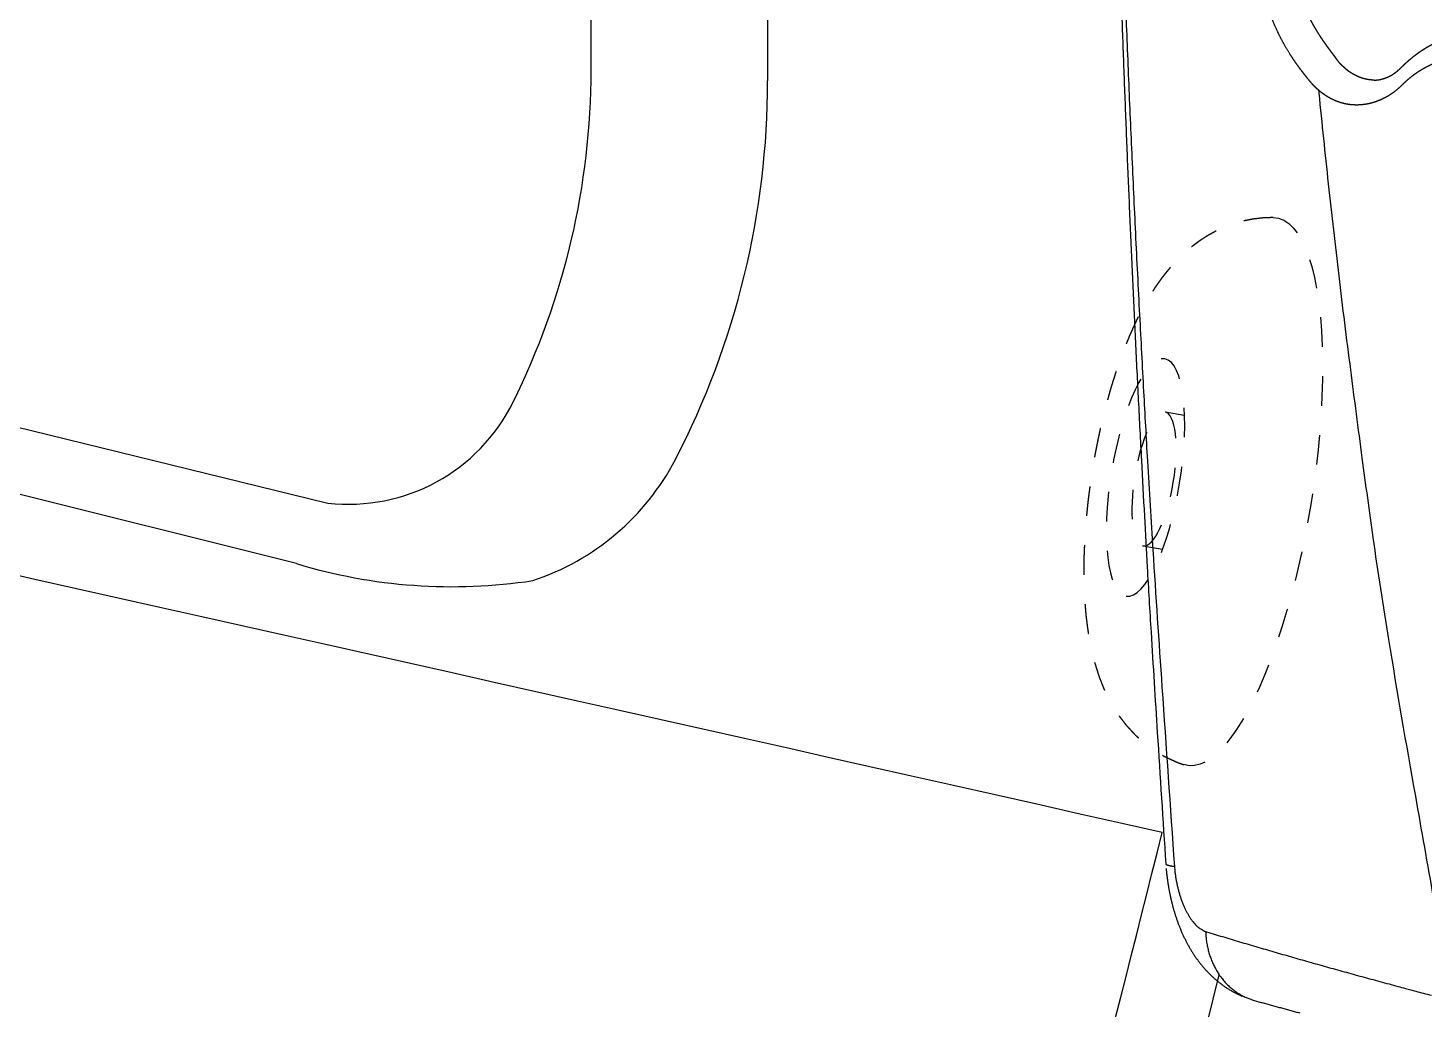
# Model space of a CAD drawing. Extents: x 941 to 1034, y 781 to 934.
# Drawn here: x 1018.178 to 1022.908, y 817.83 to 821.154 of the extents above; entities that cross this region are included whole.
import ezdxf

# ---------------------------------------------------------------- set-up
doc = ezdxf.new("R2010")
doc.units = 0
doc.header["$MEASUREMENT"] = 0
doc.linetypes.add('HIDDEN', pattern=[0.1875, 0.0625, -0.0625, 0.0625])
doc.layers.add('1', color=4, linetype='Continuous')

# ---------------------------------------------------------------- blocks, each defined once
blk = doc.blocks.new('LOUNGE PILLOW')
at = {"layer": '1', "linetype": 'Continuous'}
for points in [[(6.402071352239403, -1.713667034506031), (6.406304205263666, -1.698344339987617, 0.000134445), (6.410535113042954, -1.682991494172384, 0.000134779), (6.41476602082227, -1.667608497060336, 0.0001335017), (6.418996928601558, -1.652196321273951, 0.0001304676), (6.4232258911359, -1.636753994190741, 0.0001289328), (6.427455826292714, -1.621283461055675, 0.0001286528), (6.431683816204611, -1.605782776623794, 0.0001272), (6.435911806116451, -1.590253886140044, 0.0001243706), (6.440139796028319, -1.574694844359474, 0.0001229406), (6.444366813317714, -1.559109541772003, 0.000122671)], [(5.955112418699287, -2.012476112197188), (5.960819767400181, -2.011952841304026, 0.001823787), (5.96652030774375, -2.011389692889264, 0.0018240109), (5.972215984974923, -2.010783749085466, 0.0018258174), (5.977904853848742, -2.010135982515122, 0.0018299978), (5.983587886987692, -2.009446393178219, 0.001837054), (5.989265084391775, -2.008715953697241, 0.0018468877), (5.994938391305951, -2.00794174620475, 0.0018502763), (6.000605862485259, -2.007126688568185, 0.0018507279), (6.006264580062265, -2.006268835542592, 0.001849233), (6.011910653547062, -2.005370132372919, 0.0018478556), (6.017537274582281, -2.004431551681652, 0.0018526711), (6.02313958005557, -2.003454066091262, 0.0018623034), (6.028712706854506, -2.002437675601747, 0.0018801191), (6.034261518091498, -2.00138432545808, 0.0018978442), (6.039788931633964, -2.00028817992537, 0.0019088632), (6.045303701084237, -1.999153129493545, 0.0019109488), (6.0508136074221, -1.99797333842773, 0.001911372), (6.056320595892529, -1.996750751972886, 0.0019146046), (6.061826611740486, -1.99548245226157, 0.0019295342), (6.067326791853588, -1.99417038453875, 0.0019692799), (6.072814327874454, -1.992815521426895, 0.0020096708), (6.078283384068257, -1.991416890303531, 0.0020602089), (6.083729097322575, -1.989975463791136, 0.0020939997), (6.089150495014948, -1.988493187134665, 0.0021123837), (6.094545631900417, -1.986966169844203, 0.0021239512), (6.0999174258464, -1.98539732978719, 0.0021267862), (6.105265876852926, -1.983784721718667, 0.0021327974), (6.11059098491998, -1.982130290883585, 0.0021416067), (6.115893722670037, -1.98043111941452, 0.0021567079), (6.121173117480623, -1.9786901251789, 0.0021807657), (6.12642819672925, -1.976904390309295, 0.002203091), (6.13165798779346, -1.975075860050651, 0.002226796), (6.136860545428277, -1.973202589158028, 0.0022497003), (6.142037814878677, -1.971287495498846, 0.0022744837), (6.147187850899684, -1.969326688583196, 0.002297477), (6.152310653491313, -1.967322113656039, 0.0023215954), (6.157405250031076, -1.965272798094894, 0.0023447569), (6.162473585763934, -1.963178741899759, 0.0023702968), (6.16751177019998, -1.961039945070635, 0.0023962617), (6.172522721206633, -1.958855434985049, 0.0024268413), (6.177504493538947, -1.956625211642997, 0.002454563), (6.18245611457445, -1.954349275044475, 0.0024840044), (6.187377584313111, -1.95202567994453, 0.0025141826), (6.192268902754989, -1.949657344210602, 0.0025499667), (6.197129097277553, -1.94724037735277, 0.0025830588), (6.201960113125779, -1.944775751993518, 0.002619479), (6.206759032432217, -1.942261522887893, 0.0026513229), (6.211527800441871, -1.939698662658362, 0.0026857342), (6.216263499287237, -1.937085226059974, 0.002716929), (6.220967101590844, -1.934424130960167, 0.0027528942), (6.225634716862771, -1.9317124594915, 0.0027877037), (6.230266345103018, -1.928952156898939, 0.0028280973), (6.234859068444138, -1.926142250559998, 0.0028602011), (6.239413859508602, -1.923284685719633, 0.0028879053), (6.243929745673967, -1.920375571887934, 0.0029111339), (6.248406726940175, -1.917418799554815, 0.0029331314), (6.252842858062337, -1.914409505607882, 0.0029560129), (6.257242029530346, -1.911351580537051, 0.0029839037), (6.261599378231779, -1.908241133852403, 0.0030128621), (6.265918794656585, -1.905081083421383, 0.0030490634), (6.270196388314815, -1.901866566131595, 0.003079543), (6.274435077073946, -1.89860049985047, 0.0031116309), (6.2786319430665, -1.895278994088098, 0.0031400068), (6.282788931537482, -1.891905939334396, 0.0031734019), (6.286901179374468, -1.888477445099443, 0.0032031096), (6.290970631822432, -1.884996429250684, 0.0032372069), (6.294995343636401, -1.881459973920679, 0.003267075), (6.298974342193901, -1.877870996976853, 0.0033009394), (6.30290665487243, -1.874227553174265, 0.003330622), (6.306791309049572, -1.870529642512913, 0.0033644563), (6.310626359480324, -1.866778237615266, 0.0033940112), (6.314411806164685, -1.862972365858852, 0.0034279036), (6.318145703857738, -1.859112027243668, 0.0034569469), (6.321828052559454, -1.855198194392198, 0.0034901437), (6.325456907024858, -1.851230867304437, 0.0035199374), (6.329031294631534, -1.847210045980383, 0.003555113), (6.332548297511977, -1.843134757797563, 0.0035833649), (6.336009860911162, -1.839007920623413, 0.0036139314), (6.339412094339224, -1.834826616590487, 0.0036455347), (6.34275597041858, -1.830593763566235, 0.003686574), (6.346037598659336, -1.826307416305685, 0.0037052406), (6.349256979061522, -1.821972437921239, 0.003713101), (6.352411193757689, -1.817585910545461, 0.0037741946), (6.35550413323773, -1.813145888933395, 0.0038864399), (6.358532879634225, -1.808646537350164, 0.0037988559), (6.361485761477411, -1.804119952337551, 0.0035674271), (6.36435499778753, -1.799571969630421, 0.0039782322), (6.367192137555861, -1.794898518623633, 0.00480028), (6.370008852252141, -1.790058749173106, 0.0036421239), (6.372613535248234, -1.785486450904028, 0.0012022453), (6.374933239858251, -1.78132848981058, 0.0052279668), (6.37774022832977, -1.775887639668646, 0.0091038718), (6.381837886829572, -1.767381083476053, 0.0044477244), (6.387068650516255, -1.756164801059764, 0.0023449837)], [(2.992838932843725, -2.165387927698436, 0.0005679394), (3.189464292996206, -2.158343223090281, 0.0005605372), (3.385989473033447, -2.150850139519772, 0.0005638839), (3.582693615606644, -2.142906731741945, 0.0005758662), (3.77967203771864, -2.134490629439808, 0.0005575896), (3.975829566459197, -2.125695204371256, 0.0005155891), (4.170787851684395, -2.116530182761064, 0.0005661997), (4.368855610971735, -2.106730038672733, 0.0006746953999999999), (4.571517066222697, -2.096178057408911, 0.0005119873), (4.761768831276839, -2.086018043003726, 0.0001753113), (4.933751828326706, -2.076623482488721, 0.0007023288000000001), (5.154543939190049, -2.063602012753261, 0.0012090968), (5.494507591792825, -2.042307416219927, 0.000591336), (5.939656474901383, -2.013679246202475, 0.0003133852)]]:
    blk.add_lwpolyline(points, format="xyb", dxfattribs=at)
at = {"layer": '1', "color": 3, "linetype": 'Continuous'}
for points in [[(3.318053822768633, -1.496055381202382, 8.14087383339229e-05), (3.328723406773761, -1.495000103757111, 0.0021585017), (3.635705431147557, -1.463244952472891, 0.0023691616), (3.947176108257324, -1.427769520210319, 0.002835367), (4.265485294009892, -1.388014549044545, 0.0021561971), (4.564157231931659, -1.349000716207012, 0.0007439778), (4.833999666983033, -1.31230756060198, 0.0030342184), (5.179335113531806, -1.258742322871086, 0.0052210381), (5.709568038393314, -1.167930507345183, 0.0025555058), (6.402962274429257, -1.044016458403028, 0.0013549452)], [(6.168596244262943, -1.878589764988098), (6.177264255786881, -1.850016061829413, 0.0004346746), (6.18590989699382, -1.821337315443106, 0.0004340451), (6.194533167883776, -1.792546717471829, 0.0004291306), (6.203135041079207, -1.763653021517882, 0.0004198156), (6.21171454395764, -1.734654282336312, 0.0004123138), (6.220272649141577, -1.705556335661988, 0.0004055367), (6.228807411386015, -1.676358208872429, 0.0003990597), (6.237320775935956, -1.647065737702498, 0.0003920101), (6.245811770168871, -1.617675031662294, 0.0003854506), (6.254280394084844, -1.58819289910916, 0.0003784608), (6.262727620306265, -1.558617394798134, 0.0003724241), (6.271153448833161, -1.52895046397418, 0.0003663633999999999), (6.279558852288062, -1.499188216147378, 0.000359429), (6.287941885425937, -1.469346213277383, 0.0003509961), (6.296299630379394, -1.439428345854104, 0.000346815), (6.304644731240614, -1.409396681600899, 0.0003446282), (6.312981078499575, -1.37923954904803, 0.0003279781), (6.32126198627725, -1.349132992864018, 0.0002999326), (6.329471892614066, -1.319140233509934, 0.0003221493), (6.337788787423449, -1.288591134098432, 0.0003731071), (6.346272000676549, -1.257257128347185, 0.0002784663), (6.354223189434208, -1.227806119713343, 9.117399999999999e-05), (6.361399198076867, -1.201154318571184, 0.000390227), (6.370562274442136, -1.166789621178491, 0.000677601), (6.384608888269383, -1.113678598144823, 0.0003300246)], [(6.340835041024519, -1.812148950893441), (6.346363427189488, -1.806918187206755, 0.0082714223), (6.351677836409266, -1.801548338505718, 0.008357232099999999), (6.356769515081595, -1.796036486922894, 0.0085060067), (6.361647216808763, -1.790382632458279, 0.0087026016), (6.366300242743534, -1.784583857244442, 0.0085147903), (6.370724702395933, -1.778689765027764, 0.0080032981), (6.374903088561439, -1.772711054655495, 0.008864394), (6.378890840721226, -1.76650766849081, 0.010614183), (6.382692821987746, -1.760029030164851, 0.0081283781), (6.38612812458004, -1.75387816561398, 0.0028198158), (6.389120883944827, -1.748260298181055, 0.011487758), (6.392418074145269, -1.74083724342896, 0.019996151), (6.396786121693964, -1.729148266488352, 0.009829806600000001), (6.402081078464192, -1.713683569088154, 0.005203372)], [(6.168596244262943, -1.878589764988098), (6.17681587682452, -1.878213360089113, 0.0066559276), (6.184979097282366, -1.877622978244968, 0.0067429756), (6.193084933014035, -1.87680986585336, 0.006792031), (6.201130466152051, -1.875783749139067, 0.006811199), (6.209105970471626, -1.874539764989702, 0.0068481488), (6.217008528105396, -1.873086667007577, 0.006886629399999999), (6.224832303318408, -1.871417646835328, 0.006939864699999999), (6.232573405620826, -1.869541458075265, 0.0069998014), (6.24022405403278, -1.867453237614999, 0.007038095), (6.247782303309322, -1.865163684301786, 0.0070510154), (6.255235509358215, -1.862665989778282, 0.007174195), (6.262592425781804, -1.859963071911919, 0.0073874428), (6.269846244222748, -1.857047149722877, 0.0072466628), (6.276963895516758, -1.853954210242836, 0.0068256613), (6.283924954591782, -1.850687171339231, 0.0076134586), (6.29085488974755, -1.847147798141794, 0.009202148), (6.297786770148264, -1.843293295261477, 0.0070480638), (6.304222613085187, -1.839557452323481, 0.002380806), (6.309980538154946, -1.836082272209588, 0.010108576), (6.317026215385567, -1.831195816880117, 0.017803694), (6.327409932960705, -1.823130831292538, 0.008797844), (6.340729997796899, -1.812244267896283, 0.004657002800000001)], [(5.948071604581045, -1.984351760623341), (5.961360545497968, -1.983152517107968, 0.007028414399999999), (5.974504565665654, -1.981592430653254, 0.0072248627), (5.987501719839173, -1.979654966677078, 0.007260158), (6.000323801966644, -1.977370276476254, 0.0071760772), (6.012923153546652, -1.974739332673263, 0.0072059507), (6.025277404262198, -1.971789368697495, 0.0072858881), (6.03734667659171, -1.968520384548931, 0.007434451700000001), (6.049110545463122, -1.964956695789542, 0.007621438100000001), (6.060525242864927, -1.961099275041793, 0.007862384), (6.071570343725099, -1.956974383112595, 0.0081220141), (6.082199162164684, -1.952585910491859, 0.0085906877), (6.092401971958907, -1.947948446516758, 0.0092553749), (6.102128196738903, -1.943061018564805, 0.009605303), (6.111352548320255, -1.937981011362211, 0.0095911474), (6.120015696731798, -1.932725932113581, 0.01141473), (6.128167245719908, -1.927179066121543, 0.015044775), (6.135770235630446, -1.921302481109466, 0.012642994), (6.142573729864054, -1.91566905171689, 0.0043242266), (6.148434752916486, -1.910484973909149, 0.020032946), (6.15428799498909, -1.903624094949341, 0.043656024), (6.161062310548346, -1.89284257478071, 0.025604011), (6.168596244262943, -1.878589764988098, 0.014394627)], [(-0.7649638754625698, -2.203038143821818, 0.0008560760000000001), (-0.4962059144741602, -2.205356875809368, 0.0008554172999999999), (-0.2274401725059505, -2.206732163993259, 0.000854853), (0.04132751470721985, -2.20720291327261, 0.0008542441), (0.3100952019203902, -2.206732163993259, 0.0008542917999999999), (0.5788609438886141, -2.205356875809368, 0.0008549892999999999), (0.8476208501219702, -2.203038143821818, 0.0008553716), (1.11636713964063, -2.199813900307248, 0.0008556071), (1.385093004087238, -2.195645240366538, 0.0008567161), (1.653820813778822, -2.190569123653853, 0.0008586967), (1.922553486582785, -2.184546645270078, 0.0008566673), (2.191192787628864, -2.177621573226718, 0.0008512312), (2.459701757262891, -2.169759865737046, 0.0008584089), (2.728455827761366, -2.160971249025835, 0.0008755677000000001), (2.997578522179012, -2.15121098245911, 0.0008505491000000001), (3.26557881025704, -2.140622041541121, 0.0007940603999999999), (3.531937311592216, -2.129208316761792, 0.0008717722999999999), (3.802533529064021, -2.116589512732217, 0.0010303616), (4.079389544804258, -2.102586666916455, 0.0007836229), (4.339290805507972, -2.088901868650996, 0.0002818738), (4.574233600803751, -2.076073950788654, 0.0010911858), (4.87581951566959, -2.057592178461697, 0.0018454134), (5.340132952084673, -2.026550932076329, 0.0009004750999999999), (5.948071604581045, -1.984351760623341, 0.0004789531)], [(5.93965550227891, -2.013679246202475), (5.939981330809047, -2.013605326894144, 0.07402378), (5.940308131961643, -2.013430254848103, 0.06036080200000001), (5.940636878359214, -2.013151112196919, 0.044641473), (5.940965624756785, -2.012771789430502, 0.032647354), (5.941296316399303, -2.012288396058933, 0.02389151), (5.941627980664293, -2.011706767817092, 0.01807642), (5.941961590174259, -2.011022041592579, 0.013888412), (5.942297144929157, -2.010239080497785, 0.011017571), (5.942634644929029, -2.009353021420331, 0.008810223), (5.942974090173848, -2.00837067271755, 0.0071994068), (5.943315480663628, -2.007287171277058, 0.0060163402), (5.943660761643315, -2.006105434966287, 0.0051612319), (5.944008960490436, -2.004819628050372, 0.0042550011), (5.944359104582517, -2.003446285111437, 0.0034540727), (5.944709248674599, -2.001987351394437, 0.0032942671), (5.945069118991455, -2.000397113642908, 0.0033460727), (5.945442606023022, -1.998653201539852, 0.0022230622), (5.94579469536005, -1.996958893183177, 0.0007770386), (5.946114688155319, -1.995380326901381, 0.0026488586), (5.946535833688287, -1.993137459467116, 0.00363472), (5.947197216973322, -1.989405507019029, 0.0015151088), (5.948071604581045, -1.984351760623341, 0.0007573513000000001)]]:
    blk.add_lwpolyline(points, format="xyb", dxfattribs=at)
for points, degree, knots in [([(3.240118063495544, -1.214768544794836), (3.233667536170231, -1.208271205875217), (3.227346198274972, -1.201625911585694), (3.221158509161654, -1.194837441016173), (3.215108928182175, -1.18791057325658), (3.209201914688435, -1.180850087396848), (3.203441928032348, -1.173660762526893), (3.197833427565826, -1.166347377736638), (3.192380872640769, -1.158914712116001), (3.187088722609047, -1.151367544754912), (3.181961436822647, -1.143710654743291), (3.177003474633395, -1.135948821171063), (3.172219295393262, -1.128086823128143), (3.167613358454076, -1.120129439704463), (3.163190123167823, -1.11208144998994), (3.158954048886358, -1.103947633074501), (3.154909594961566, -1.095732768048066), (3.151061220745433, -1.087441634000552), (3.147413385589772, -1.079079010021896), (3.143970548846568, -1.070649675202009), (3.140775684641767, -1.062279345510884), (3.137767876998595, -1.053830495990212), (3.134949187076714, -1.045301874212626), (3.132321676035872, -1.036692227750788), (3.129887405035731, -1.028000304177329), (3.12764843523604, -1.019224851064902), (3.125606850342081, -1.010364713830722)], 1, [0, 0, 0.2764638859486475, 0.552927771897295, 0.8293916578459425, 1.10585554379459, 1.382319429743238, 1.658783315691885, 1.935247201640532, 2.21171108758918, 2.488174973537828, 2.764638859486475, 3.041102745435122, 3.31756663138377, 3.594030517332418, 3.870494403281065, 4.146958289229713, 4.42342217517836, 4.699886061127008, 4.976349947075655, 5.252813833024303, 5.525042751348341, 5.797271669672378, 6.069500587996416, 6.341729506320455, 6.613958424644492, 6.88618734296853, 7.158413255038079, 7.158413255038079]), ([(3.207533131238563, -1.042054305355933), (3.210967939406487, -1.058096479849077), (3.215290741670287, -1.073826631625018), (3.220488603660129, -1.089221976418255), (3.226548591006292, -1.104259729963285), (3.233457769335089, -1.118917108033912), (3.24120320428068, -1.133171326325346), (3.249071681708116, -1.14765198433814), (3.257691032030181, -1.161720640589902), (3.267104688025285, -1.175331870248868), (3.277356082463911, -1.188440248483303), (3.288488648120563, -1.201000350382877), (3.300545817769688, -1.212966751194426)], 6, [0, 0, 0, 0, 0, 0, 0, 0.5, 0.5, 0.5, 0.5, 0.5, 0.5, 1, 1, 1, 1, 1, 1, 1]), ([(3.300545817769688, -1.212966751194426), (3.311993769196917, -1.224328520072334), (3.322188434615171, -1.236202624249916), (3.331174357663173, -1.248497501970675), (3.338996081944373, -1.261121591478105), (3.345698151093572, -1.273983331055), (3.351325108733789, -1.286991158984144), (3.356986214291709, -1.300077926588564), (3.361500466579386, -1.313274907977835), (3.364882685973953, -1.326536143553163), (3.367147692860527, -1.33981567379433), (3.368310307616198, -1.353067539181133), (3.368385350622091, -1.366245780154056), (3.368469313850909, -1.380990494288454), (3.36713968433429, -1.395580536928094), (3.364414535933108, -1.409973148001907), (3.360311942516049, -1.42412556736026), (3.354849977939992, -1.437995034932058), (3.348046716065824, -1.451538790646229), (3.34466302098842, -1.458274962285586), (3.340950652678288, -1.464919362826379), (3.336906167782587, -1.471466518144503), (3.332526122940578, -1.477910953997995), (3.327807074787557, -1.484247196144889), (3.322745579970714, -1.490469770343232), (3.317707378691395, -1.496663707615635), (3.312337962824031, -1.502736813465372), (3.306633836037975, -1.508682023609321), (3.300591501994674, -1.514492273725057), (3.294207464355623, -1.520160499568732), (3.28747822678622, -1.525679636778648), (3.280349987114761, -1.531526024700884), (3.273175429464615, -1.537320752744812), (3.265941140076976, -1.543059072903535), (3.258633705181254, -1.548736237013056), (3.251239711026543, -1.554347496987919), (3.243745743842368, -1.559888104742683), (3.236043492350305, -1.565582705879464), (3.228240402525913, -1.571203385343722), (3.220325546383464, -1.576745658406949), (3.212287995941082, -1.582205040419229), (3.20411682320912, -1.58757704673063), (3.195801100197869, -1.59285719257338), (3.178724053767183, -1.603700422414036), (3.161049887369202, -1.614150496779175), (3.142709012111183, -1.624151350532614), (3.123631839080588, -1.633646918498908), (3.103748779372822, -1.642581135463285), (3.082990244079312, -1.650897936368153), (3.066026392957099, -1.657694416474733), (3.049059155898817, -1.664435659346058), (3.032067655596379, -1.671108289756599), (3.015031014761178, -1.677698932441533), (2.997928356077196, -1.68419421213606), (2.980738802248098, -1.690580753614626), (2.963191458152437, -1.69710022714716), (2.945552570700698, -1.703505183892091), (2.927799778668088, -1.70978017244871), (2.909910720825778, -1.715909741416326), (2.891863035945079, -1.721878439394239), (2.87363436280117, -1.727670815021035)], 6, [0, 0, 0, 0, 0, 0, 0, 0.1, 0.1, 0.1, 0.1, 0.1, 0.1, 0.2, 0.2, 0.2, 0.2, 0.2, 0.2, 0.3, 0.3, 0.3, 0.3, 0.3, 0.3, 0.4, 0.4, 0.4, 0.4, 0.4, 0.4, 0.5, 0.5, 0.5, 0.5, 0.5, 0.5, 0.6, 0.6, 0.6, 0.6, 0.6, 0.6, 0.7, 0.7, 0.7, 0.7, 0.7, 0.7, 0.8, 0.8, 0.8, 0.8, 0.8, 0.8, 0.9000000000000001, 0.9000000000000001, 0.9000000000000001, 0.9000000000000001, 0.9000000000000001, 0.9000000000000001, 1, 1, 1, 1, 1, 1, 1]), ([(3.283950915979034, -1.307303279966924), (3.283904973915725, -1.304596327265696), (3.283765751911531, -1.30174846088504), (3.283528565189712, -1.298770485449488), (3.283188728973514, -1.295673205583551), (3.282741558486265, -1.292467425911763), (3.28218236895114, -1.289163951058644), (3.28150647559147, -1.285773585648716), (3.280709193630486, -1.28230713430651), (3.279785838291446, -1.278775401656549), (3.278731724797595, -1.275189192323346), (3.277542168372221, -1.271559310931437), (3.276212484238584, -1.267896562105342), (3.274737987619943, -1.264211750469585), (3.273113993739528, -1.260515680648684), (3.27133581782067, -1.256819157267174), (3.268843156709522, -1.25206046632421), (3.266158432025264, -1.247340775876935), (3.263261952763983, -1.24265513044687), (3.260134027921907, -1.237998574555533), (3.25675496649518, -1.233366152724432), (3.253105077479958, -1.228752909475094), (3.249164669872414, -1.224153889329035), (3.244914052668719, -1.219564136807769), (3.240333534865059, -1.214978696432812)], 1, [0, 0, 0.1870985190869765, 0.3741970381739529, 0.5612955572609295, 0.7483940763479059, 0.9354925954348824, 1.122591114521859, 1.309689633608836, 1.496788152695812, 1.683886671782788, 1.870985190869765, 2.058083709956741, 2.245182229043718, 2.432280748130694, 2.619379267217671, 2.806477786304647, 3.048629305749266, 3.290780825193885, 3.532932344638504, 3.775083864083123, 4.017235383527741, 4.25938690297236, 4.501538422416979, 4.743689941861597, 4.985841461306217, 4.985841461306217]), ([(3.2839508745149, -1.307236462497851), (3.283879886397187, -1.311685638839347), (3.283661487226752, -1.316084708246212), (3.283299779303363, -1.320432302032717), (3.282798864926761, -1.324727051513158), (3.282162846396645, -1.328967588001813), (3.281395826012755, -1.333152542812972), (3.280501906074818, -1.337280547260928), (3.279485188882603, -1.341350232659959), (3.278349776735794, -1.345360230324349), (3.277099771934175, -1.349309171568393), (3.275739276777443, -1.353195687706364), (3.274272393565312, -1.357018410052561), (3.272703224597549, -1.360775969921256), (3.270906917034878, -1.364769893261531), (3.269017867174938, -1.368718642467396), (3.267045612372968, -1.372628387478045), (3.264739524550265, -1.37698766898048), (3.262353872181734, -1.38131556365488), (3.262240341914961, -1.381517793945179), (3.26222034327094, -1.381553386101977), (3.261984718725472, -1.38196974070377), (3.261712266182656, -1.382445746636201), (3.261414506081152, -1.382960892501476), (3.261102958859524, -1.383494666901797), (3.260789144956391, -1.38402655843937), (3.260484584810399, -1.384536055716392), (3.258666729202233, -1.387451182167982), (3.256780501335157, -1.390283911059807), (3.254840259721064, -1.393023176149629), (3.252759277338697, -1.395790584087656), (3.250656063960889, -1.398440384377594), (3.248561969149605, -1.400958999107075), (3.246508342466726, -1.403332850363721), (3.244887393437949, -1.40515424163743), (3.243326830515628, -1.406875359095398), (3.24183085055202, -1.408501204040249), (3.240403650399458, -1.410036777774604), (3.239049426910114, -1.411487081601074), (3.237772376936334, -1.412857116822284), (3.236576697330349, -1.414151884740857), (3.236110112085129, -1.414662405225354), (3.235766365306475, -1.415040456980698), (3.235725813704676, -1.415085173808706), (3.23570556378877, -1.415107513403996), (3.235695445268945, -1.41511867854301), (3.235692916308025, -1.415121469344715), (3.235691651927823, -1.415122864673251), (3.235417679942742, -1.415422267068276), (3.235073934286604, -1.415792791805128), (3.234671033641547, -1.416222743516386), (3.234219596689798, -1.41670042683462), (3.233730242113452, -1.417214146392425), (3.233213588594765, -1.417752206822374), (3.232680254815904, -1.418302912757046), (3.232140859459037, -1.418854568829033), (3.231606021206332, -1.419395479670897), (3.231086358739972, -1.419913949915244), (3.230592490742154, -1.420398284194636), (3.227925171658882, -1.422907018768385), (3.225200056599249, -1.425321463164909), (3.222440425483526, -1.427633493050262), (3.220291645646398, -1.429351443149312), (3.218149189921206, -1.431004161738773), (3.216042475400599, -1.432580431436268), (3.214000919177181, -1.434069034859441), (3.212480568343011, -1.435157456301493), (3.211026258604491, -1.436187094748217), (3.209654599107594, -1.437151615818753), (3.208502217554269, -1.437960523789229), (3.207425255342372, -1.4387177293553), (3.206422896838717, -1.439425435759475), (3.205494326410104, -1.440085846244237), (3.204638728423376, -1.440701164052097), (3.203541679994856, -1.441503931926167), (3.202542345963906, -1.442252617728144), (3.202187927994345, -1.442523071099892), (3.202035085415901, -1.44264059867896), (3.201959246289448, -1.442699123601596), (3.201921465832015, -1.442728331371249), (3.201912034898427, -1.442735627859225), (3.201693917030056, -1.442904302302232), (3.201398399131833, -1.443132655500136), (3.201046528935194, -1.443404392593425), (3.200659354171634, -1.443703218722611), (3.200257922572575, -1.444012839028176), (3.199863281869426, -1.444316958650617), (3.199496479793666, -1.444599282730444), (3.192235121485567, -1.450131890493314), (3.18498480397669, -1.455560278882444), (3.177739009787572, -1.460903793832379), (3.170482395399489, -1.466189036593217), (3.163087649542291, -1.471493258924077), (3.155529199041538, -1.476800740290692), (3.147797985127568, -1.482104632699855), (3.139884949030517, -1.487398088158379), (3.131781031980594, -1.492674258673066), (3.123477175207995, -1.497926296250728), (3.114964319942928, -1.503147352898171), (3.106233407415601, -1.508330580622193), (3.097275378856182, -1.513469131429613), (3.090123853869017, -1.51741136927614), (3.082923938405656, -1.521213890936817), (3.075677648710354, -1.524888940133458), (3.068387001027375, -1.528448760587914), (3.061054011600987, -1.531905596022003), (3.053680696675414, -1.535271690157554), (3.046269072494937, -1.538559286716403), (3.038821155303765, -1.541780629420376), (3.031338961346194, -1.544947961991305), (3.023824506866475, -1.548073528151015), (3.016279808108834, -1.551169571621347), (3.008706881317551, -1.554248336124125), (3.001107742736878, -1.557322065381179), (2.98740584819862, -1.56282813904787), (2.973724233469682, -1.568264039112133), (2.960052658299517, -1.573630583419416), (2.946380882437452, -1.578928589815185), (2.932698665632927, -1.584158876144894), (2.918995767635295, -1.589322260253994), (2.905261948193996, -1.594419559987941), (2.89148696705837, -1.5994515931922), (2.877660583977871, -1.604419177712217), (2.863772558701839, -1.609323131393449), (2.849812650979715, -1.614164272081357), (2.835770620560865, -1.618943417621399), (2.81626443804285, -1.625419460024943), (2.79662189403949, -1.631747792071302), (2.776850745442076, -1.637933176570318), (2.756958749141958, -1.643980376331825), (2.736953662030373, -1.649894154165679), (2.716843240998642, -1.655679272881727), (2.696635242938001, -1.66134049528981), (2.676337424739771, -1.666882584199776), (2.655957543295216, -1.672310302421472), (2.635503355495658, -1.67762841276474), (2.614982618232318, -1.682841678039434), (2.594403088396589, -1.687954861055388), (2.573772522879665, -1.692972724622461), (2.553098678572837, -1.697900031550486), (2.532389312367442, -1.702741544649321), (2.511652181154744, -1.7075020267288), (2.490895041826008, -1.712186240598776), (2.470125651272554, -1.716798949069098), (2.449351766385632, -1.721344914949604), (2.428581144056551, -1.725828901050146), (2.39241063080965, -1.733460127261697), (2.356142621887969, -1.740862196872662), (2.319781522626343, -1.748042098104708), (2.28333173835955, -1.755006819179496), (2.246797674422325, -1.761763348318684), (2.210183736149474, -1.768318673743931), (2.173494328875805, -1.774679783676909), (2.136733857936022, -1.780853666339276), (2.099906728664976, -1.786847309952694), (2.06301734639743, -1.792667702738822), (2.026070116468119, -1.798321832919328), (1.989069444211879, -1.80381668871588), (1.952019734963471, -1.809159258350125), (1.914925394057661, -1.814356530043735), (1.877790826829212, -1.819415492018365), (1.840620438612959, -1.824343132495695), (1.803418634743622, -1.829146439697363), (1.766189820556022, -1.833832401845051), (1.728938401384909, -1.838408007160414), (1.691668782565074, -1.842880243865112), (1.610122366301411, -1.852265885024671), (1.528423046973941, -1.861096730421179), (1.446581034842126, -1.869381266291011), (1.364606540165425, -1.877127978870542), (1.28250977320323, -1.884345354396151), (1.200300944215044, -1.891041879104215), (1.117990263460271, -1.897226039231104), (1.035587941198401, -1.902906321013196), (0.9531041876888509, -1.908091210686869), (0.8705492131910546, -1.912789194488496), (0.7879332279645013, -1.917008758654461), (0.705266442268595, -1.920758389421128), (0.6225590663627685, -1.924046573024883), (0.5398213105065395, -1.926881795702096), (0.4570633849592838, -1.929272543689144), (0.3742954999804908, -1.931227303222402), (0.2915278658295932, -1.932754560538253), (0.2087706927659951, -1.933862801873067), (0.1260341910492144, -1.934560513463218), (0.04332857093865528, -1.934856181545076)], 1, [0, 0, 0.1465293281567172, 0.2930586563134344, 0.4395879844701516, 0.5861173126268688, 0.732646640783586, 0.8791759689403033, 1.02570529709702, 1.172234625253738, 1.318763953410455, 1.465293281567172, 1.611822609723889, 1.758351937880607, 1.904881266037324, 2.062978833214912, 2.221076400392501, 2.379173967570089, 2.556995493782658, 2.734817019995226, 2.743151720676471, 2.744618819860382, 2.760269943093321, 2.77592106632626, 2.791572189559199, 2.807223312792138, 2.822874436025077, 2.838525559258016, 2.932555173172671, 3.026584787087326, 3.12061440100198, 3.219289512680997, 3.317964624360014, 3.416639736039031, 3.515314847718048, 3.595786025922794, 3.67625720412754, 3.756728382332287, 3.837199560537033, 3.91767073874178, 3.998141916946526, 4.078613095151272, 4.111505821228873, 4.13617514505238, 4.139109343683881, 4.140576442899199, 4.141309992494601, 4.141493379892512, 4.141585073591441, 4.158667448711029, 4.175749823830616, 4.192832198950204, 4.209914574069792, 4.226996949189379, 4.244079324308967, 4.261161699428555, 4.278244074548143, 4.295326449667731, 4.312408824787318, 4.329491199906906, 4.423615630457716, 4.517740061008526, 4.611864491559335, 4.684677039172589, 4.757489586785844, 4.830302134399099, 4.903114682012353, 4.95948894332584, 5.015863204639326, 5.072237465952814, 5.122891105874406, 5.173544745795999, 5.224198385717592, 5.274852025639184, 5.325505665560777, 5.396864580453219, 5.468223495345661, 5.494951858894283, 5.506688676654241, 5.512557076010099, 5.515491274679586, 5.516224824275539, 5.529638458964388, 5.543052093653236, 5.556465728342084, 5.569879363030932, 5.583292997719781, 5.59670663240863, 5.610120267097478, 5.891809209947054, 6.173524699131518, 6.45524018831598, 6.736955677500443, 7.020561928422469, 7.304168179344495, 7.587774430266522, 7.871380681188549, 8.154986932110575, 8.438593183032602, 8.722199433954628, 9.005805684876655, 9.28941193579868, 9.512139470845279, 9.734867005891875, 9.957594540938473, 10.18032207598507, 10.40304961103167, 10.62577714607827, 10.84850468112486, 11.07123221617146, 11.29395975121806, 11.51668728626466, 11.73941482131125, 11.96214235635785, 12.18486989140445, 12.58620718884622, 12.98754448628799, 13.38888178372976, 13.79021908117154, 14.1915563786133, 14.59289367605508, 14.99423097349685, 15.39556827093862, 15.79690556838039, 16.19824286582216, 16.59958016326394, 17.00091746070571, 17.55465007843758, 18.10838269616946, 18.66211531390134, 19.21584793163321, 19.76958054936508, 20.32331316709696, 20.87704578482883, 21.43077840256071, 21.98451102029259, 22.53824363802446, 23.09197625575634, 23.64570887348821, 24.19944149122009, 24.75317410895196, 25.30690672668384, 25.86063934441572, 26.41437196214759, 26.96810457987946, 27.52183719761134, 28.07556981534321, 29.03871130214443, 30.00185278894566, 30.96499427574688, 31.92813576254811, 32.89127724934933, 33.85441873615055, 34.81756022295177, 35.780701709753, 36.74384319655422, 37.70698468335544, 38.67012617015666, 39.63326765695789, 40.59640914375911, 41.55955063056034, 42.52269211736156, 43.48583360416279, 44.44897509096401, 45.41211657776523, 46.37525806456645, 47.33839955136767, 49.44327114375019, 51.5481427361327, 53.65301432851522, 55.75788592089773, 57.86275751328025, 59.96762910566277, 62.07250069804528, 64.1773722904278, 66.28224388281032, 68.38711547519283, 70.49198706757534, 72.59685865995786, 74.70173025234038, 76.80660184472289, 78.91147343710541, 81.01634502948792, 83.12121662187045, 85.22608821425297, 87.33095980663546, 89.43583139901799, 89.43583139901799])]:
    blk.add_open_spline(points, degree=degree, knots=knots, dxfattribs=at)
blk = doc.blocks.new('2005ENVOY')
at = {"layer": '1', "color": 3}
for p, q in [((78.65289721968293, 20.33708527658325), (78.65289721968293, 26.82700268336896)), ((71.50451610761297, 20.39786972225431), (77.76130160862226, 18.86942674163436))]:
    blk.add_line(p, q, dxfattribs=at)
at = {"layer": '1', "color": 2}
for p, q in [((79.251112288267, 26.84362224481413), (79.251112288267, 20.30008678694196)), ((77.65492456119296, 18.66418819738612), (71.65563462662112, 20.16200756156195))]:
    blk.add_line(p, q, dxfattribs=at)
at = {"layer": '1', "color": 3, "linetype": 'HIDDEN', "ltscale": 2}
for p, q in [((80.59736033024365, 19.1779686023533), (80.66194406119098, 19.16741600448449)), ((80.523182724241, 18.7239887759647), (80.58776645518856, 18.713436178096))]:
    blk.add_line(p, q, dxfattribs=at)
at = {"layer": '1', "color": 3}
for centre, radius, start, end in [((76.12207152208953, 20.33708527658325), 2.530825697593436, 333.5868998541449, 6.513775987637282e-12), ((-793.0914453804883, -3864.557867247799), 3979.403842014227, 77.31738046826786, 77.45099374771934), ((77.83216946586208, 19.4860313353596), 0.6206637400338751, 263.4436252205983, 333.7246853247423), ((23.29476969475945, 31.88053173243395), 59.00902055864154, 341.6836572374119, 346.1483481708267), ((54.01263582757133, 23.74803584309632), 27.54083600565206, 335.1188260788203, 346.3981458446356)]:
    blk.add_arc(centre, radius, start, end, dxfattribs=at)
at = {"layer": '1', "color": 2}
for centre, radius, start, end in [((76.45972047455552, 20.30008678694196), 2.791391813711614, 332.6222266801094, 0), ((78.18924754450131, 19.40978299314463), 0.8461847900931554, 288.3325431640137, 332.300736315136), ((78.18258827347358, 20.40488798473177), 1.818918564126189, 253.1362072281515, 278.6260789902125)]:
    blk.add_arc(centre, radius, start, end, dxfattribs=at)
at = {"layer": '1', "color": 3, "linetype": 'HIDDEN', "ltscale": 0.5, "extrusion": (-6.785797301928213e-18, -2.701488011500027e-17, -1)}
blk.add_ellipse((80.82434261098706, 18.9078310432327), major_axis=(-0.1515803253093492, -0.927697906098268), ratio=0.2875604840019277, start_param=3.096514190688376, end_param=6.328263770081, dxfattribs=at)
at = {"layer": '1', "color": 3, "linetype": 'HIDDEN', "ltscale": 0.5, "extrusion": (1.111717793622188e-17, 8.255443640062146e-17, -1)}
blk.add_ellipse((80.53132195499279, 18.95570887724102), major_axis=(-0.06566852295799455, -0.4019027609313365), ratio=0.2875604840019278, start_param=4.355360367553329, end_param=10.63854567473291, dxfattribs=at)
at = {"layer": '1', "color": 3, "linetype": 'HIDDEN', "ltscale": 0.5, "extrusion": (2.16569031714683e-18, 2.776977814281061e-17, -1)}
blk.add_ellipse((80.56027152724232, 18.950978689159), major_axis=(-0.03708880300122374, -0.2269899131942571), ratio=0.2875604840019276, start_param=1.213767713963539, end_param=7.496953021143125, dxfattribs=at)
at = {"layer": '1', "color": 3, "linetype": 'HIDDEN', "ltscale": 0.5}
blk.add_open_spline([(80.96374747585878, 19.83655077411106), (80.92874215646043, 19.83529278267633), (80.89498980163171, 19.83126084422747), (80.86292178185295, 19.82481305576869), (80.83282133328225, 19.81635687176447), (80.79963869007247, 19.80419541364881), (80.76949147550454, 19.79038968656812), (80.74224338534691, 19.77546937630382), (80.71765925928003, 19.75984386068126), (80.68678556740542, 19.73701503120355), (80.65989637644316, 19.71388951069036), (80.63624780264422, 19.69074413702549), (80.61521147663825, 19.66768923011944), (80.58746327653353, 19.63328274399032), (80.56318137799917, 19.59896034484791), (80.54147372815805, 19.56450288505675), (80.52173020598411, 19.5296963478977), (80.50353423717911, 19.49436362373842), (80.47765924549572, 19.43804255008331), (80.45419746950438, 19.37984413493666), (80.43278957253438, 19.3196785579778), (80.41325653712056, 19.2576132145889), (80.39552545539277, 19.19383183850175), (80.3830991216314, 19.14374468079075), (80.37174433987616, 19.0929455044793), (80.36148036978193, 19.04159583844535), (80.35233164169063, 18.9898667980957), (80.34432574386983, 18.93793429224013), (80.33619514183601, 18.87495517037598), (80.32984328448492, 18.81223891020113), (80.32532996134773, 18.75006532979216), (80.32272284734745, 18.68867491576157), (80.32206760108807, 18.63693064480981), (80.32293559473669, 18.58596005113588), (80.32542175283538, 18.53576995049013), (80.32966521052572, 18.4862876925705), (80.33587876748607, 18.43733489548981), (80.34502381596394, 18.38551882533136), (80.35744601295187, 18.33333087513256), (80.37429040981169, 18.27988035231476), (80.39045581007804, 18.23944547518477), (80.41122403087729, 18.1972462115117), (80.43838361299458, 18.15296111882913), (80.46459922746226, 18.11824534460641), (80.4971406534305, 18.08296619823443), (80.52621308841981, 18.05702390511146), (80.55990176816886, 18.0321723429862), (80.59833409293992, 18.00944887567027), (80.64120115280548, 17.99006867300159), (80.66089479458446, 17.98303978776698)], degree=1, knots=[1.258846176864954, 1.258846176864954, 1.284049785363782, 1.30925339386261, 1.334457002361438, 1.359660610860266, 1.38976431999882, 1.419868029137374, 1.449971738275929, 1.480075447414483, 1.522807016465091, 1.565538585515698, 1.608270154566305, 1.651001723616912, 1.715116318226105, 1.779230912835296, 1.843345507444488, 1.907460102053681, 1.971574696662873, 2.071336734999626, 2.171098773336379, 2.270860811673133, 2.370622850009886, 2.470384888346639, 2.54715961707554, 2.623934345804441, 2.700709074533342, 2.777483803262244, 2.854258531991145, 2.947333969056945, 3.040409406122745, 3.133484843188545, 3.226560280254345, 3.306164335394391, 3.385768390534436, 3.465372445674482, 3.544976500814527, 3.624580555954572, 3.709200410252933, 3.793820264551292, 3.878440118849652, 3.940150456469474, 4.001860794089295, 4.063571131709116, 4.110155533564104, 4.156739935419091, 4.191384198304789, 4.226028461190486, 4.260672724076183, 4.295316986961882, 4.310281904651913, 4.310281904651913], dxfattribs=at)
at = {"layer": '1', "color": 1, "rotation": 270}
blk.add_blockref('LOUNGE PILLOW', (82.61363376653094, 23.5862378405792), dxfattribs=at)

msp = doc.modelspace()

# ---------------------------------------------------------------- block references
at = {"layer": '1'}
msp.add_blockref('2005ENVOY', (941.4328343109757, 800.6753254505902), dxfattribs=at)

doc.saveas('drawing.dxf')
